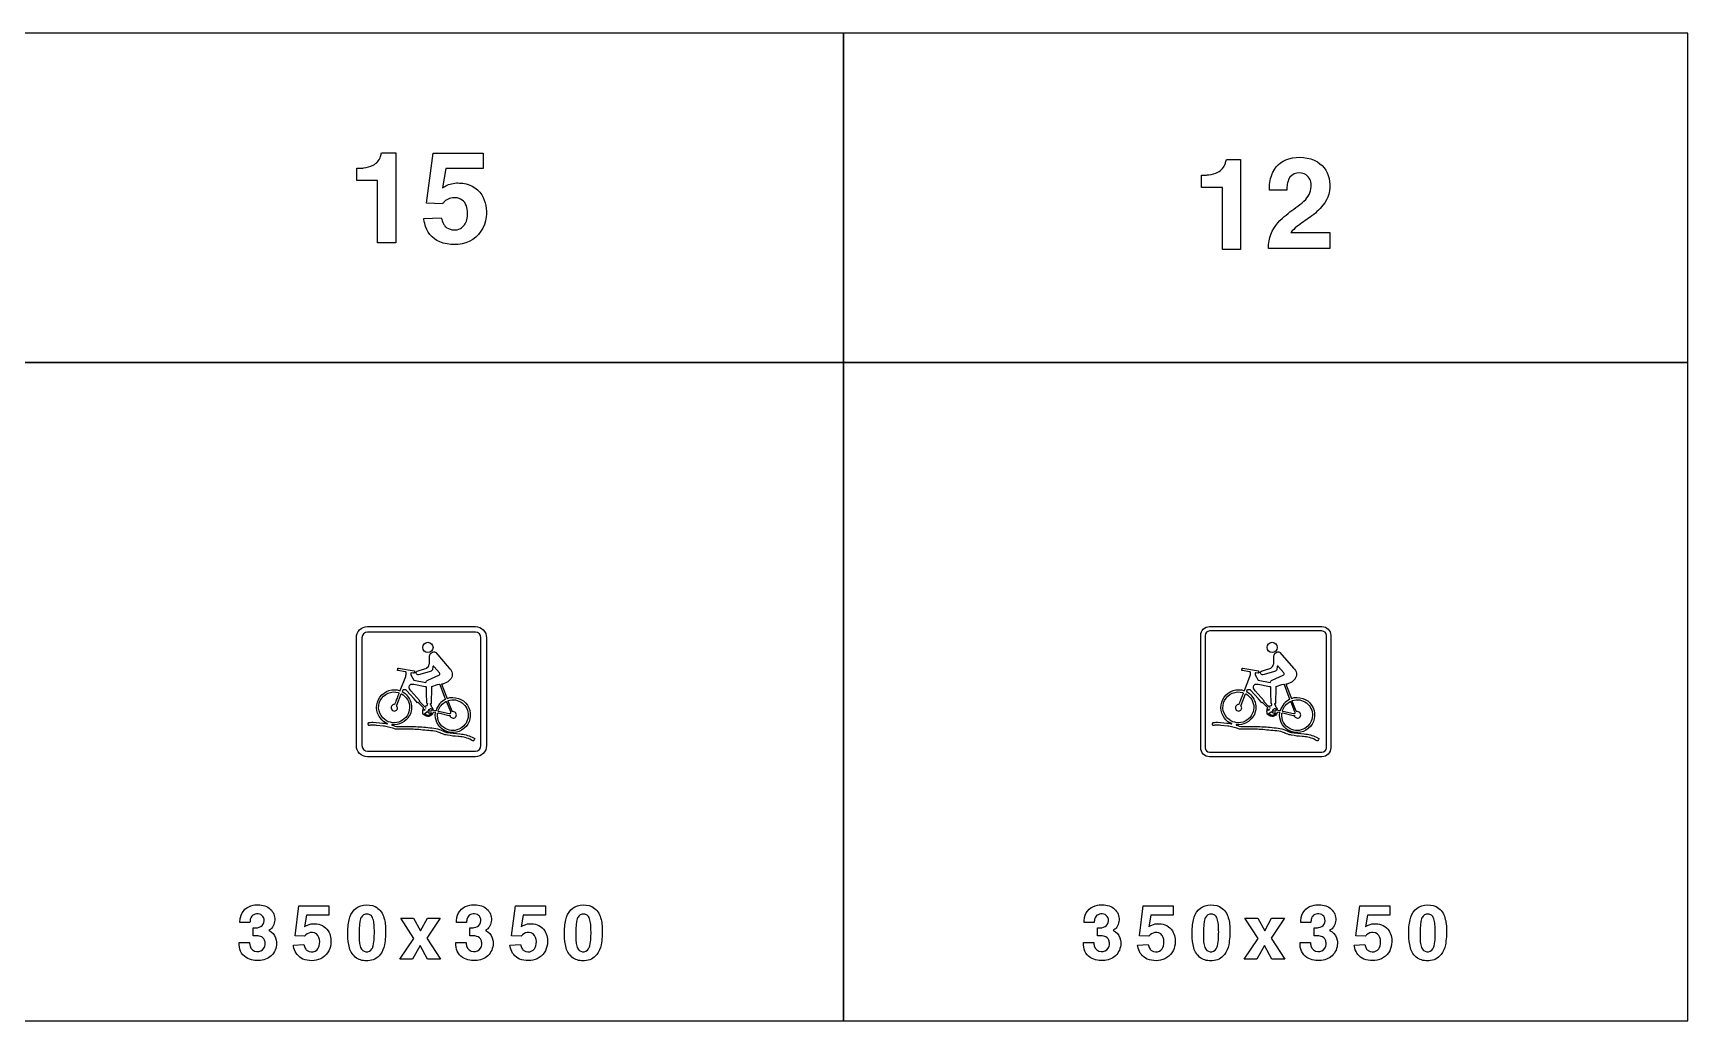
# Model space of a CAD drawing. Extents: x 0 to 18160, y 0 to 2655.
# Drawn here: x 13711 to 18160, y 0 to 2655 of the extents above; entities that cross this region are included whole.
import ezdxf

# ---------------------------------------------------------------- set-up
doc = ezdxf.new("R2010")
doc.units = 0
doc.header["$MEASUREMENT"] = 0

msp = doc.modelspace()

# ---------------------------------------------------------------- linework, layer by layer
for points in [[(13620, 1770), (15890, 1770), (15890, 2655), (13620, 2655)], [(15890, 1770), (18160, 1770), (18160, 2655), (15890, 2655)], [(13620, 0), (15890, 0), (15890, 1770), (13620, 1770)], [(15890, 0), (18160, 0), (18160, 1770), (15890, 1770)], [(14734.2, 221.783), (14699.1, 276.333), (14733.9, 276.333), (14752.1, 242.281), (14770.8, 276.333), (14805, 276.333), (14769.4, 222.304), (14806, 166.285), (14771.4, 166.285), (14751.6, 202.375), (14731.2, 166.285), (14697, 166.285)], [(17004.2, 221.783), (16969.1, 276.333), (17003.9, 276.333), (17022.1, 242.281), (17040.8, 276.333), (17075, 276.333), (17039.4, 222.304), (17076, 166.285), (17041.4, 166.285), (17021.6, 202.375), (17001.2, 166.285), (16967, 166.285)]]:
    msp.add_lwpolyline(points, close=True)
for points in [[(14580.9, 2291.94), (14594.1, 2291.94, 0.0261527), (14600.1, 2292.61, 0.0824327), (14624.9, 2299.84, 0.211118), (14644.9, 2323.58, 0.0230957), (14647.6, 2333.49), (14685.7, 2333.49), (14685.7, 2091.51), (14637.1, 2091.51), (14637.1, 2258.53), (14580.9, 2258.53)], [(14761, 2156.5), (14808, 2158.28, 0.0452719), (14814.4, 2142.04, 0.0567733), (14819.1, 2135.17, 0.070207), (14823.5, 2131.7, 0.264984), (14859.6, 2129.8, 0.20748), (14877, 2152.9, 0.147389), (14875.8, 2190.94, 0.308532), (14846.4, 2212.34, 0.215743), (14816.7, 2202.11, 0.028781), (14811.3, 2195.87), (14768.7, 2197.89), (14786.5, 2332.56), (14920.5, 2332.56), (14920.5, 2290.7), (14820.1, 2290.7), (14811.1, 2238.69, -0.0211252), (14824, 2246.23, -0.121371), (14857.4, 2252.07, -0.244671), (14917.2, 2220.12, -0.173069), (14928.7, 2161, -0.256779), (14883.6, 2095.01, -0.199585), (14804, 2093.94, -0.245625), (14763.7, 2142.83, -0.0170062)], [(16852.4, 2273.43), (16865.5, 2273.43, 0.0261527), (16871.5, 2274.1, 0.0824327), (16896.4, 2281.32, 0.211118), (16916.4, 2305.06, 0.0230957), (16919, 2314.97), (16957.1, 2314.97), (16957.1, 2072.99), (16908.5, 2072.99), (16908.5, 2240.01), (16852.4, 2240.01)], [(17032.5, 2075.98, -0.0640343), (17033.8, 2096.92, -0.161687), (17069.6, 2157.46, -0.0283718), (17111.4, 2189.85, 0.0545111), (17132.3, 2207.78, 0.192461), (17147.3, 2247.31, 0.234238), (17133.7, 2273.69, 0.196223), (17108.4, 2278.47, 0.252425), (17086.4, 2261.29, 0.0856617), (17082.3, 2244.27, 0.0202329), (17081.6, 2232.58), (17034.9, 2232.58, -0.0983795), (17041, 2273.89, -0.245047), (17087.1, 2317.02, -0.207102), (17164.1, 2308.69, -0.233443), (17196.6, 2256.36, -0.20961), (17178.4, 2192.18, -0.0785124), (17144.5, 2160.7, 0.0107372), (17108.7, 2134.91, 0.0665092), (17092.8, 2118.88), (17197.3, 2118.88), (17197.3, 2075.98)], [(14610, 709.997, -0.414213), (14580, 739.997), (14580, 1030, -0.414213), (14610, 1060), (14900, 1060, -0.414213), (14930, 1030), (14930, 739.997, -0.414213), (14900, 709.997)], [(14610, 724.997), (14900, 724.997, 0.414213), (14915, 739.997), (14915, 1030, 0.414213), (14900, 1045), (14610, 1045, 0.414213), (14595, 1030), (14595, 739.997, 0.414213)], [(16874, 709.997, -0.414213), (16850, 733.997), (16850, 1036, -0.414213), (16874, 1060), (17176, 1060, -0.414213), (17200, 1036), (17200, 733.997, -0.414213), (17176, 709.997)], [(16874, 721.997), (17176, 721.997, 0.414213), (17188, 733.997), (17188, 1036, 0.414213), (17176, 1048), (16874, 1048, 0.414213), (16862, 1036), (16862, 733.997, 0.414213)], [(14759.1, 827.603, -0.0157011), (14758.8, 828.585, -0.0124196), (14758.6, 829.516, -0.176629), (14760.3, 840.346, 0.125535), (14760.5, 840.806, 0.255961), (14759.8, 842.259), (14746.3, 856.05), (14745.9, 856.426), (14744.5, 854.936), (14744.4, 854.896), (14744.4, 854.926), (14735.1, 865.795), (14715, 888.455), (14715, 888.516, 0.184582), (14713.2, 889.526, -0.0499733), (14709.4, 889.556, 0.0522584), (14706, 889.535, 0.155051), (14704.5, 888.886, 0.17602), (14703.2, 885.646, 0.0562294), (14703.3, 885.075, -0.417791), (14722.2, 819.686, -0.290929), (14675.7, 796.285, 0.0449683), (14675.6, 796.186, 0.30733), (14675.7, 795.285, 0.0175466), (14675.8, 795.186, 0.111254), (14692.1, 791.486), (14693.2, 791.585), (14732.2, 791.585, -0.00620699), (14733.8, 791.585, -0.00733762), (14777.7, 788.085, -0.115542), (14817.5, 777.186, 0.00662475), (14820.6, 775.986, 0.0167421), (14823, 775.386, 0.0167912), (14858.4, 771.686, -0.0766538), (14891, 762.686, -0.0125055), (14891.2, 762.585, 0.0399412), (14898, 759.085, -0.0758357), (14898.1, 758.785, -0.17549), (14898, 757.986, -0.0316941), (14896.9, 755.886, 0.0284449), (14896.1, 754.686, -0.0354978), (14895.5, 753.285, -0.168535), (14894.7, 752.486, -0.171689), (14893.1, 752.585, -0.0391347), (14893, 752.686, 0.110689), (14859.8, 763.886, 0.0193466), (14853.3, 764.585, -0.037826), (14824.6, 767.886, -0.0609889), (14811.1, 771.585, -0.0568103), (14807.3, 773.285, 0.12482), (14806, 773.785, -0.107979), (14805, 774.085, 0.12922), (14785.2, 779.186, 0.00514981), (14742.2, 783.285, 0.0269771), (14723, 783.785), (14693.6, 783.785, -0.0261812), (14687.1, 783.986), (14684.8, 784.386, 0.0200944), (14655.8, 792.186), (14653.1, 792.386), (14634.5, 793.686, -0.00843662), (14633.9, 793.785, 0.0940907), (14622.1, 794.785), (14620.6, 794.785, 0.128625), (14615.9, 793.986, -0.08912), (14613.7, 793.785, -0.214992), (14612.7, 794.486, -0.114499), (14612, 796.386, -0.129476), (14612.4, 801.186, -0.133168), (14612.8, 801.785, -0.102123), (14613.9, 802.186, -0.0490233), (14617, 802.386, -0.0175069), (14625.3, 802.585), (14650.4, 800.585, -0.0571022), (14662.4, 798.486, 0.00837212), (14662.5, 798.486, 0.123918), (14663.6, 798.686, 0.11063), (14663.8, 798.886, 0.342287), (14663.8, 799.186, 0.111571), (14663.5, 799.386, 0.0276232), (14663.1, 799.585, -0.175566), (14644.4, 813.585), (14644.3, 813.585, -0.74154), (14697.5, 887.575, 0.0692665), (14697.6, 887.625), (14712.6, 926.026, 0.0947268), (14713.8, 936.426, 0.198682), (14713.3, 937.545, 0.111107), (14712.4, 938.066), (14691.7, 941.466, -0.0068744), (14691.2, 941.616, -0.179327), (14690.9, 941.816, -0.134365), (14690.8, 942.295, -0.0638769), (14690.9, 943.535, 0.0369487), (14691.2, 945.476, -0.0652469), (14691.7, 947.436, -0.115116), (14692, 947.866, -0.242299), (14692.4, 947.976, 0.0176674), (14693.3, 947.875), (14735.6, 941.106, -0.0355041), (14735.7, 941.085, -0.263341), (14735.9, 940.926), (14735.9, 940.816, -0.0211711), (14735.9, 940.005), (14735.4, 936.276), (14735.4, 936.226, -0.0871501), (14735.3, 935.476, -0.265237), (14734.5, 934.795, -0.0398582), (14733.9, 934.745), (14727.6, 935.165), (14727.5, 935.186, 0.0973733), (14726.9, 935.146, 0.24481), (14726.5, 934.806, 0.0476339), (14726.4, 933.776), (14726.4, 930.866, -0.00636227), (14726.4, 930.545), (14734.8, 916.056), (14766.5, 909.776, 0.0157743), (14766.8, 909.726, -0.226895), (14772.2, 916.186), (14801.9, 929.455, 0.656249), (14803.2, 935.516), (14789.2, 951.995, 0.0262531), (14788, 953.056, 0.131474), (14787, 953.535, 0.248515), (14786.1, 953.216, 0.0996562), (14785.7, 952.426, -0.057725), (14784.8, 946.575, -0.398792), (14778.2, 939.005), (14750.6, 931.016), (14747.4, 930.505, -0.188236), (14743.3, 931.446, -0.169843), (14740.7, 934.636, 0.0538725), (14740.4, 935.466, -0.0764028), (14739.9, 936.476, -0.265954), (14740.2, 937.426, -0.00901004), (14741.2, 938.436), (14743.8, 939.625), (14748.9, 941.556), (14769, 948.505, 0.191954), (14776.1, 958.575, 0.0362359), (14776.6, 961.205), (14777, 973.995), (14777, 974.495, -0.0247427), (14776.9, 978.535, -0.182682), (14779.5, 987.295, -0.110513), (14785.9, 991.176, -0.31845), (14793.2, 989.866), (14829.9, 947.646, -0.388176), (14834.4, 920.396, 0.00579896), (14833.7, 919.056, -0.143788), (14815.7, 906.486, -0.182538), (14809.3, 905.236, 0.086721), (14809.2, 905.176, 0.14854), (14809.1, 905.026), (14824, 866.866, -1.4908), (14818.7, 779.686, -0.00913721), (14818.5, 779.886, 0.0158348), (14816.5, 780.886, 0.0419167), (14814.7, 781.785, -0.301883), (14792.8, 828.736, 0.229486), (14792.2, 829.396), (14787.2, 829.356, 0.127044), (14786.8, 828.995, 0.0107104), (14786.3, 828.156, 0.0286543), (14786, 827.625, -0.556489), (14761.7, 822.792, -0.074524), (14760.6, 824.41), (14760.5, 824.464), (14759.3, 824.462, -0.413074), (14758.8, 824.96), (14758.7, 827.202)], [(14758.6, 1003.87, -1), (14786.1, 1003.87, -1)], [(17029.1, 827.603, -0.0157011), (17028.8, 828.585, -0.0124196), (17028.6, 829.516, -0.176629), (17030.3, 840.346, 0.125535), (17030.5, 840.806, 0.255961), (17029.8, 842.259), (17016.3, 856.05), (17015.9, 856.426), (17014.5, 854.936), (17014.4, 854.896), (17014.4, 854.926), (17005.1, 865.795), (16985, 888.455), (16985, 888.516, 0.184582), (16983.2, 889.526, -0.0499733), (16979.4, 889.556, 0.0522584), (16976, 889.535, 0.155051), (16974.5, 888.886, 0.17602), (16973.2, 885.646, 0.0562294), (16973.3, 885.075, -0.417791), (16992.2, 819.686, -0.290929), (16945.7, 796.285, 0.0449683), (16945.6, 796.186, 0.30733), (16945.7, 795.285, 0.0175466), (16945.8, 795.186, 0.111254), (16962.1, 791.486), (16963.2, 791.585), (17002.2, 791.585, -0.00620699), (17003.8, 791.585, -0.00733762), (17047.7, 788.085, -0.115542), (17087.5, 777.186, 0.00662475), (17090.6, 775.986, 0.0167421), (17093, 775.386, 0.0167912), (17128.4, 771.686, -0.0766538), (17161, 762.686, -0.0125055), (17161.2, 762.585, 0.0399412), (17168, 759.085, -0.0758357), (17168.1, 758.785, -0.17549), (17168, 757.986, -0.0316941), (17166.9, 755.886, 0.0284449), (17166.1, 754.686, -0.0354978), (17165.5, 753.285, -0.168535), (17164.7, 752.486, -0.171689), (17163.1, 752.585, -0.0391347), (17163, 752.686, 0.110689), (17129.8, 763.886, 0.0193466), (17123.3, 764.585, -0.037826), (17094.6, 767.886, -0.0609889), (17081.1, 771.585, -0.0568103), (17077.3, 773.285, 0.12482), (17076, 773.785, -0.107979), (17075, 774.085, 0.12922), (17055.2, 779.186, 0.00514981), (17012.2, 783.285, 0.0269771), (16993, 783.785), (16963.6, 783.785, -0.0261812), (16957.1, 783.986), (16954.8, 784.386, 0.0200944), (16925.8, 792.186), (16923.1, 792.386), (16904.5, 793.686, -0.00843662), (16903.9, 793.785, 0.0940907), (16892.1, 794.785), (16890.6, 794.785, 0.128625), (16885.9, 793.986, -0.08912), (16883.7, 793.785, -0.214992), (16882.7, 794.486, -0.114499), (16882, 796.386, -0.129476), (16882.4, 801.186, -0.133168), (16882.8, 801.785, -0.102123), (16883.9, 802.186, -0.0490233), (16887, 802.386, -0.0175069), (16895.3, 802.585), (16920.4, 800.585, -0.0571022), (16932.4, 798.486, 0.00837212), (16932.5, 798.486, 0.123918), (16933.6, 798.686, 0.11063), (16933.8, 798.886, 0.342287), (16933.8, 799.186, 0.111571), (16933.5, 799.386, 0.0276232), (16933.1, 799.585, -0.175566), (16914.4, 813.585), (16914.3, 813.585, -0.74154), (16967.5, 887.575, 0.0692665), (16967.6, 887.625), (16982.6, 926.026, 0.0947268), (16983.8, 936.426, 0.198682), (16983.3, 937.545, 0.111107), (16982.4, 938.066), (16961.7, 941.466, -0.0068744), (16961.2, 941.616, -0.179327), (16960.9, 941.816, -0.134365), (16960.8, 942.295, -0.0638769), (16960.9, 943.535, 0.0369487), (16961.2, 945.476, -0.0652469), (16961.7, 947.436, -0.115116), (16962, 947.866, -0.242299), (16962.4, 947.976, 0.0176674), (16963.3, 947.875), (17005.6, 941.106, -0.0355041), (17005.7, 941.085, -0.263341), (17005.9, 940.926), (17005.9, 940.816, -0.0211711), (17005.9, 940.005), (17005.4, 936.276), (17005.4, 936.226, -0.0871501), (17005.3, 935.476, -0.265237), (17004.5, 934.795, -0.0398582), (17003.9, 934.745), (16997.6, 935.165), (16997.5, 935.186, 0.0973733), (16996.9, 935.146, 0.24481), (16996.5, 934.806, 0.0476339), (16996.4, 933.776), (16996.4, 930.866, -0.00636227), (16996.4, 930.545), (17004.8, 916.056), (17036.5, 909.776, 0.0157743), (17036.8, 909.726, -0.226895), (17042.2, 916.186), (17071.9, 929.455, 0.656249), (17073.2, 935.516), (17059.2, 951.995, 0.0262531), (17058, 953.056, 0.131474), (17057, 953.535, 0.248515), (17056.1, 953.216, 0.0996562), (17055.7, 952.426, -0.057725), (17054.8, 946.575, -0.398792), (17048.2, 939.005), (17020.6, 931.016), (17017.4, 930.505, -0.188236), (17013.3, 931.446, -0.169843), (17010.7, 934.636, 0.0538725), (17010.4, 935.466, -0.0764028), (17009.9, 936.476, -0.265954), (17010.2, 937.426, -0.00901004), (17011.2, 938.436), (17013.8, 939.625), (17018.9, 941.556), (17039, 948.505, 0.191954), (17046.1, 958.575, 0.0362359), (17046.6, 961.205), (17047, 973.995), (17047, 974.495, -0.0247427), (17046.9, 978.535, -0.182682), (17049.5, 987.295, -0.110513), (17055.9, 991.176, -0.31845), (17063.2, 989.866), (17099.9, 947.646, -0.388176), (17104.4, 920.396, 0.00579896), (17103.7, 919.056, -0.143788), (17085.7, 906.486, -0.182538), (17079.3, 905.236, 0.086721), (17079.2, 905.176, 0.14854), (17079.1, 905.026), (17094, 866.866, -1.4908), (17088.7, 779.686, -0.00913721), (17088.5, 779.886, 0.0158348), (17086.5, 780.886, 0.0419167), (17084.7, 781.785, -0.301883), (17062.8, 828.736, 0.229486), (17062.2, 829.396), (17057.2, 829.356, 0.127044), (17056.8, 828.995, 0.0107104), (17056.3, 828.156, 0.0286543), (17056, 827.625, -0.556489), (17031.7, 822.792, -0.074524), (17030.6, 824.41), (17030.5, 824.464), (17029.3, 824.462, -0.413074), (17028.8, 824.96), (17028.7, 827.202)], [(17028.6, 1003.87, -1), (17056.1, 1003.87, -1)], [(14750.1, 858.496), (14749.3, 859.261), (14749.6, 859.466), (14750.7, 860.545), (14726.6, 887.26), (14723.1, 892.226, -0.177247), (14722.1, 894.45, -0.151471), (14723.2, 901.908, -0.207337), (14726.7, 904.728, -0.107875), (14733.6, 905.007), (14734.3, 904.891), (14764.8, 899.079, -0.0330359), (14766.1, 898.845, -0.0453301), (14766.7, 898.632, -0.179658), (14767.3, 897.952, -0.0960544), (14767.5, 896.216, 0.0194864), (14767.4, 891.938, -0.028794), (14767.9, 879.89, 0.0407621), (14768.3, 866.748), (14768.3, 856.114, 0.115711), (14769, 853.742, 0.0596439), (14769.3, 853.254), (14769.8, 853.255), (14770.5, 853.254), (14771.2, 853.25, -0.136692), (14771.3, 853.197, -0.167586), (14771.4, 853.116, -0.091787), (14771.3, 852.962, -0.0242526), (14770.4, 850.653, 0.098275), (14770, 848.464, -0.203741), (14769.4, 847.011, 0.109643), (14764, 844.259), (14763.8, 844.12), (14761, 847.15), (14752.4, 856.2)], [(14779.3, 853.256), (14782.1, 853.258, 0.0047066), (14782.1, 853.29), (14783, 896.25), (14783, 897.357, -0.0882529), (14783.1, 898.376), (14798.2, 904.028), (14803.9, 904.74), (14803.9, 904.771), (14804.1, 904.792, -0.210916), (14804.2, 904.719, -0.106812), (14804.3, 904.518, -0.0427835), (14804.4, 904.217), (14804.4, 904.137), (14817, 870.366), (14819.2, 864.7, -0.0936472), (14819, 864.089, 0.207272), (14794.1, 834.284, -0.0309932), (14794.1, 833.927, -0.0919421), (14794, 833.746, -0.216828), (14793.9, 833.664), (14787.8, 833.969, -0.0156388), (14787.6, 834.041, -0.0813735), (14787.3, 834.302, 0.152353), (14782.7, 843.521, -0.0284829), (14782.4, 844.469, -0.0474655), (14782.2, 845.349, 0.129547), (14781.1, 847.939, -0.0388214), (14780, 849.709, -0.012401), (14779.7, 850.601, -0.0110855), (14779.1, 852.128, -0.0729518), (14779, 852.769, -0.230827), (14779.2, 853.199, -0.0412837)], [(17020.1, 858.496), (17019.3, 859.261), (17019.6, 859.466), (17020.7, 860.545), (16996.6, 887.26), (16993.1, 892.226, -0.177247), (16992.1, 894.45, -0.151471), (16993.2, 901.908, -0.207337), (16996.7, 904.728, -0.107875), (17003.6, 905.007), (17004.3, 904.891), (17034.8, 899.079, -0.0330359), (17036.1, 898.845, -0.0453301), (17036.7, 898.632, -0.179658), (17037.3, 897.952, -0.0960544), (17037.5, 896.216, 0.0194864), (17037.4, 891.938, -0.028794), (17037.9, 879.89, 0.0407621), (17038.3, 866.748), (17038.3, 856.114, 0.115711), (17039, 853.742, 0.0596439), (17039.3, 853.254), (17039.8, 853.255), (17040.5, 853.254), (17041.2, 853.25, -0.136692), (17041.3, 853.197, -0.167586), (17041.4, 853.116, -0.091787), (17041.3, 852.962, -0.0242526), (17040.4, 850.653, 0.098275), (17040, 848.464, -0.203741), (17039.4, 847.011, 0.109643), (17034, 844.259), (17033.8, 844.12), (17031, 847.15), (17022.4, 856.2)], [(17049.3, 853.256), (17052.1, 853.258, 0.0047066), (17052.1, 853.29), (17053, 896.25), (17053, 897.357, -0.0882529), (17053.1, 898.376), (17068.2, 904.028), (17073.9, 904.74), (17073.9, 904.771), (17074.1, 904.792, -0.210916), (17074.2, 904.719, -0.106812), (17074.3, 904.518, -0.0427835), (17074.4, 904.217), (17074.4, 904.137), (17087, 870.366), (17089.2, 864.7, -0.0936472), (17089, 864.089, 0.207272), (17064.1, 834.284, -0.0309932), (17064.1, 833.927, -0.0919421), (17064, 833.746, -0.216828), (17063.9, 833.664), (17057.8, 833.969, -0.0156388), (17057.6, 834.041, -0.0813735), (17057.3, 834.302, 0.152353), (17052.7, 843.521, -0.0284829), (17052.4, 844.469, -0.0474655), (17052.2, 845.349, 0.129547), (17051.1, 847.939, -0.0388214), (17050, 849.709, -0.012401), (17049.7, 850.601, -0.0110855), (17049.1, 852.128, -0.0729518), (17049, 852.769, -0.230827), (17049.2, 853.199, -0.0412837)], [(14689.1, 845.649, -0.00795077), (14688.1, 847.068), (14688.7, 848.649), (14700.3, 878.669), (14700.3, 878.767, -0.122919), (14700.6, 879.195, -0.271483), (14701, 879.275, -0.0555044), (14701.2, 879.172, -1.07858), (14656.2, 809.814, -0.836531), (14693.2, 882.368, -0.00503944), (14693.6, 882.196, -0.144273), (14693.8, 881.172, 0.043232), (14693.8, 880.727, 0.273682), (14694, 880.373, -0.0295829), (14689.3, 867.735, -0.0273429), (14684.8, 856.222, -0.0226842), (14683.1, 851.959, -0.0739044), (14682.2, 850.598, 0.557229), (14674.5, 837.421, 1.04657)], [(14839.8, 831.408, -0.0138408), (14837.9, 831.219), (14837.2, 832.519), (14837.1, 832.658), (14826.4, 859.569, -0.0548422), (14826.4, 860.719, -0.0833985), (14826.4, 860.879, -0.0628163), (14826.5, 861.019, -0.0266164), (14826.7, 861.219, -0.514736), (14880.7, 820.419, -0.547746), (14820.2, 785.019, -0.307708), (14798.1, 826.179, -0.0869154), (14798.5, 826.908, -0.238334), (14800.7, 827.658), (14828.8, 821.019), (14831.4, 820.618, -0.0612467), (14831.9, 820.419, -0.170856), (14832.2, 820.019, -0.0503323), (14832.4, 819.118, 0.0473999), (14832.6, 818.319, 0.545677), (14847.8, 817.618, 0.570125)], [(14820.9, 858.056, -0.012738), (14821.2, 858.139, -0.199038), (14822.1, 858.038, 0.0145924), (14822.4, 857.233), (14832.7, 831.426, -0.105488), (14833.3, 828.709, -0.129498), (14832.4, 825.819, -0.118084), (14831.7, 825.158, -0.151615), (14831.1, 825.038, -0.0252286), (14829.2, 825.366), (14800.9, 831.883, -0.0890397), (14800.2, 832.099, -0.231908), (14799.7, 833.019, -0.095674), (14799.9, 834.084, -0.196727)], [(16959.1, 845.649, -0.00795077), (16958.1, 847.068), (16958.7, 848.649), (16970.3, 878.669), (16970.3, 878.767, -0.122919), (16970.6, 879.195, -0.271483), (16971, 879.275, -0.0555044), (16971.2, 879.172, -1.07858), (16926.2, 809.814, -0.836531), (16963.2, 882.368, -0.00503944), (16963.6, 882.196, -0.144273), (16963.8, 881.172, 0.043232), (16963.8, 880.727, 0.273682), (16964, 880.373, -0.0295829), (16959.3, 867.735, -0.0273429), (16954.8, 856.222, -0.0226842), (16953.1, 851.959, -0.0739044), (16952.2, 850.598, 0.557229), (16944.5, 837.421, 1.04657)], [(17109.8, 831.408, -0.0138408), (17107.9, 831.219), (17107.2, 832.519), (17107.1, 832.658), (17096.4, 859.569, -0.0548422), (17096.4, 860.719, -0.0833985), (17096.4, 860.879, -0.0628163), (17096.5, 861.019, -0.0266164), (17096.7, 861.219, -0.514736), (17150.7, 820.419, -0.547746), (17090.2, 785.019, -0.307708), (17068.1, 826.179, -0.0869154), (17068.5, 826.908, -0.238334), (17070.7, 827.658), (17098.8, 821.019), (17101.4, 820.618, -0.0612467), (17101.9, 820.419, -0.170856), (17102.2, 820.019, -0.0503323), (17102.4, 819.118, 0.0473999), (17102.6, 818.319, 0.545677), (17117.8, 817.618, 0.570125)], [(17090.9, 858.056, -0.012738), (17091.2, 858.139, -0.199038), (17092.1, 858.038, 0.0145924), (17092.4, 857.233), (17102.7, 831.426, -0.105488), (17103.3, 828.709, -0.129498), (17102.4, 825.819, -0.118084), (17101.7, 825.158, -0.151615), (17101.1, 825.038, -0.0252286), (17099.2, 825.366), (17070.9, 831.883, -0.0890397), (17070.2, 832.099, -0.231908), (17069.7, 833.019, -0.095674), (17069.9, 834.084, -0.196727)], [(14762.1, 834.563, -0.103514), (14762, 834.733, -0.164133), (14762.6, 837.115, -0.235672), (14763.6, 837.301, -0.0209814), (14763.9, 837.295, -0.608806), (14764, 835.681, -0.009039), (14763.8, 835.492, -0.304902)], [(14782.6, 828.383), (14782.6, 828.313, -0.393565), (14770.5, 821.39, -0.115396), (14763.7, 825.737), (14763.6, 825.783), (14769.6, 830.732, -0.356807), (14770.9, 830.738), (14773.8, 828.383)], [(14766, 841.113, -1), (14767.1, 841.113, -1)], [(14773.3, 832.476, -0.0606315), (14773.2, 832.692, -0.143554), (14778.9, 839.597, -0.145192), (14779.9, 839.887, -0.141228), (14781.1, 839.395), (14781.3, 839.149, -0.0555642), (14782.5, 836.483, -0.175878), (14782.2, 832.476)], [(17032.1, 834.563, -0.103514), (17032, 834.733, -0.164133), (17032.6, 837.115, -0.235672), (17033.6, 837.301, -0.0209814), (17033.9, 837.295, -0.608806), (17034, 835.681, -0.009039), (17033.8, 835.492, -0.304902)], [(17052.6, 828.383), (17052.6, 828.313, -0.393565), (17040.5, 821.39, -0.115396), (17033.7, 825.737), (17033.6, 825.783), (17039.6, 830.732, -0.356807), (17040.9, 830.738), (17043.8, 828.383)], [(17036, 841.113, -1), (17037.1, 841.113, -1)], [(17043.3, 832.476, -0.0606315), (17043.2, 832.692, -0.143554), (17048.9, 839.597, -0.145192), (17049.9, 839.887, -0.141228), (17051.1, 839.395), (17051.3, 839.149, -0.0555642), (17052.5, 836.483, -0.175878), (17052.2, 832.476)], [(14264.9, 210.618), (14292.7, 210.618, 0.0411845), (14294, 201.495, 0.335066), (14312.3, 186.329, 0.276505), (14331.4, 195.05, 0.158203), (14334.8, 207.49, 0.0878221), (14333, 217.04, 0.217575), (14321.9, 227.158, 0.0882727), (14309.1, 229.031), (14302.7, 229.031), (14302.7, 250.192, 0.0282129), (14314.4, 250.547, 0.50028), (14330.6, 277.846, 0.235001), (14319.5, 286.874, 0.165496), (14304.1, 285.5, 0.220849), (14295.5, 275.571, 0.055705), (14293.8, 264.647), (14266.9, 264.647, -0.0488003), (14268, 278.201, -0.30773), (14302.6, 310.903, -0.146685), (14338.2, 307.348, -0.469869), (14354.2, 251.685, -0.0891152), (14346.9, 244.623), (14344.4, 242.822, -0.0245333), (14351.1, 238.983, -0.202429), (14364.5, 216.969, -0.422325), (14326.8, 163.296, -0.154301), (14288.4, 167.609, -0.287878), (14265, 204.03, -0.0143877)], [(14556.9, 234.262, -0.0563084), (14560.5, 271.963, -0.130301), (14573.8, 298.243, -0.174843), (14598.9, 311.086, -0.147552), (14630.8, 307.106, -0.192146), (14652.9, 281.205, -0.0833996), (14658.4, 246.987, -0.0545507), (14655.4, 204.523, -0.116773), (14644, 178.077, -0.221099), (14611.1, 161.466, -0.162564), (14580.2, 168.978, -0.174743), (14561.4, 196.229, -0.0640867), (14556.9, 231.442)], [(14847.3, 210.655), (14875.2, 210.655, 0.0411845), (14876.4, 201.531, 0.335066), (14894.7, 186.366, 0.276505), (14913.9, 195.086, 0.158203), (14917.2, 207.527, 0.0878221), (14915.4, 217.076, 0.217575), (14904.3, 227.195, 0.0882727), (14891.6, 229.067), (14885.1, 229.067), (14885.1, 250.228, 0.0282129), (14896.8, 250.584, 0.50028), (14913, 277.882, 0.235001), (14901.9, 286.911, 0.165496), (14886.5, 285.536, 0.220849), (14878, 275.607, 0.055705), (14876.2, 264.683), (14849.4, 264.683, -0.0488003), (14850.4, 278.237, -0.30773), (14885, 310.939, -0.146685), (14920.7, 307.384, -0.469869), (14936.6, 251.721, -0.0891152), (14929.4, 244.659), (14926.8, 242.858, -0.0245333), (14933.5, 239.019, -0.202429), (14946.9, 217.005, -0.422325), (14909.3, 163.332, -0.154301), (14870.8, 167.645, -0.287878), (14847.4, 204.067, -0.0143877)], [(15139.3, 234.299, -0.0563084), (15143, 272, -0.130301), (15156.3, 298.28, -0.174843), (15181.4, 311.123, -0.147552), (15213.2, 307.142, -0.192146), (15235.3, 281.242, -0.0833996), (15240.9, 247.024, -0.0545507), (15237.9, 204.559, -0.116773), (15226.4, 178.114, -0.221099), (15193.5, 161.502, -0.162564), (15162.6, 169.014, -0.174743), (15143.9, 196.265, -0.0640867), (15139.4, 231.479)], [(16534.9, 210.618), (16562.7, 210.618, 0.0411845), (16564, 201.495, 0.335066), (16582.3, 186.329, 0.276505), (16601.4, 195.05, 0.158203), (16604.8, 207.49, 0.0878221), (16603, 217.04, 0.217575), (16591.9, 227.158, 0.0882727), (16579.1, 229.031), (16572.7, 229.031), (16572.7, 250.192, 0.0282129), (16584.4, 250.547, 0.50028), (16600.6, 277.846, 0.235001), (16589.5, 286.874, 0.165496), (16574.1, 285.5, 0.220849), (16565.5, 275.571, 0.055705), (16563.8, 264.647), (16536.9, 264.647, -0.0488003), (16538, 278.201, -0.30773), (16572.6, 310.903, -0.146685), (16608.2, 307.348, -0.469869), (16624.2, 251.685, -0.0891152), (16616.9, 244.623), (16614.4, 242.822, -0.0245333), (16621.1, 238.983, -0.202429), (16634.5, 216.969, -0.422325), (16596.8, 163.296, -0.154301), (16558.4, 167.609, -0.287878), (16535, 204.03, -0.0143877)], [(16826.9, 234.262, -0.0563084), (16830.5, 271.963, -0.130301), (16843.8, 298.243, -0.174843), (16868.9, 311.086, -0.147552), (16900.8, 307.106, -0.192146), (16922.9, 281.205, -0.0833996), (16928.4, 246.987, -0.0545507), (16925.4, 204.523, -0.116773), (16914, 178.077, -0.221099), (16881.1, 161.466, -0.162564), (16850.2, 168.978, -0.174743), (16831.4, 196.229, -0.0640867), (16826.9, 231.442)], [(17117.3, 210.655), (17145.2, 210.655, 0.0411845), (17146.4, 201.531, 0.335066), (17164.7, 186.366, 0.276505), (17183.9, 195.086, 0.158203), (17187.2, 207.527, 0.0878221), (17185.4, 217.076, 0.217575), (17174.3, 227.195, 0.0882727), (17161.6, 229.067), (17155.1, 229.067), (17155.1, 250.228, 0.0282129), (17166.8, 250.584, 0.50028), (17183, 277.882, 0.235001), (17171.9, 286.911, 0.165496), (17156.5, 285.536, 0.220849), (17148, 275.607, 0.055705), (17146.2, 264.683), (17119.4, 264.683, -0.0488003), (17120.4, 278.237, -0.30773), (17155, 310.939, -0.146685), (17190.7, 307.384, -0.469869), (17206.6, 251.721, -0.0891152), (17199.4, 244.659), (17196.8, 242.858, -0.0245333), (17203.5, 239.019, -0.202429), (17216.9, 217.005, -0.422325), (17179.3, 163.332, -0.154301), (17140.8, 167.645, -0.287878), (17117.4, 204.067, -0.0143877)], [(17409.3, 234.299, -0.0563084), (17413, 272, -0.130301), (17426.3, 298.28, -0.174843), (17451.4, 311.123, -0.147552), (17483.2, 307.142, -0.192146), (17505.3, 281.242, -0.0833996), (17510.9, 247.024, -0.0545507), (17507.9, 204.559, -0.116773), (17496.4, 178.114, -0.221099), (17463.5, 161.502, -0.162564), (17432.6, 169.014, -0.174743), (17413.9, 196.265, -0.0640867), (17409.4, 231.479)], [(14410.5, 203.85), (14438.6, 204.916, 0.0452719), (14442.5, 195.177, 0.0567733), (14445.3, 191.054, 0.070207), (14448, 188.968, 0.264984), (14469.6, 187.831, 0.20748), (14480, 201.694, 0.147389), (14479.4, 224.513, 0.308532), (14461.7, 237.357, 0.215743), (14443.9, 231.22, 0.028781), (14440.6, 227.476), (14415.1, 228.684), (14425.7, 309.49), (14506.2, 309.49), (14506.2, 284.371), (14445.9, 284.371), (14440.5, 253.163, -0.0211252), (14448.3, 257.689, -0.121371), (14468.3, 261.196, -0.244671), (14504.2, 242.025, -0.173069), (14511.1, 206.551, -0.256779), (14484, 166.954, -0.199585), (14436.3, 166.314, -0.245625), (14412.1, 195.651, -0.0170062)], [(14587.7, 215.944, 0.0124589), (14588, 212.153, 0.0668192), (14591.4, 196.916, 0.615362), (14621.9, 193.551, 0.0726881), (14625.2, 201.371, 0.0588562), (14628, 223.741, 0.0389037), (14627.1, 263.93, 0.084671), (14623.1, 277.935, 0.156013), (14616.2, 285.233, 0.143208), (14606.8, 287.011, 0.172584), (14597.3, 283.29, 0.132565), (14591.4, 273.954, 0.0498315), (14588.7, 260.921, 0.0368731)], [(14992.9, 203.886), (15021.1, 204.953, 0.0452719), (15024.9, 195.213, 0.0567733), (15027.8, 191.09, 0.070207), (15030.4, 189.005, 0.264984), (15052, 187.868, 0.20748), (15062.5, 201.73, 0.147389), (15061.8, 224.55, 0.308532), (15044.2, 237.394, 0.215743), (15026.3, 231.256, 0.028781), (15023.1, 227.512), (14997.5, 228.721), (15008.2, 309.526), (15088.6, 309.526), (15088.6, 284.408), (15028.3, 284.408), (15023, 253.199, -0.0211252), (15030.7, 257.725, -0.121371), (15050.7, 261.232, -0.244671), (15086.6, 242.062, -0.173069), (15093.5, 206.588, -0.256779), (15066.4, 166.991, -0.199585), (15018.7, 166.351, -0.245625), (14994.5, 195.687, -0.0170062)], [(15170.2, 215.981, 0.0124589), (15170.5, 212.19, 0.0668192), (15173.8, 196.953, 0.615362), (15204.4, 193.588, 0.0726881), (15207.6, 201.408, 0.0588562), (15210.5, 223.777, 0.0389037), (15209.5, 263.967, 0.084671), (15205.5, 277.972, 0.156013), (15198.7, 285.27, 0.143208), (15189.2, 287.047, 0.172584), (15179.8, 283.327, 0.132565), (15173.8, 273.991, 0.0498315), (15171.1, 260.957, 0.0368731)], [(16680.5, 203.85), (16708.6, 204.916, 0.0452719), (16712.5, 195.177, 0.0567733), (16715.3, 191.054, 0.070207), (16718, 188.968, 0.264984), (16739.6, 187.831, 0.20748), (16750, 201.694, 0.147389), (16749.4, 224.513, 0.308532), (16731.7, 237.357, 0.215743), (16713.9, 231.22, 0.028781), (16710.6, 227.476), (16685.1, 228.684), (16695.7, 309.49), (16776.2, 309.49), (16776.2, 284.371), (16715.9, 284.371), (16710.5, 253.163, -0.0211252), (16718.3, 257.689, -0.121371), (16738.3, 261.196, -0.244671), (16774.2, 242.025, -0.173069), (16781.1, 206.551, -0.256779), (16754, 166.954, -0.199585), (16706.3, 166.314, -0.245625), (16682.1, 195.651, -0.0170062)], [(16857.7, 215.944, 0.0124589), (16858, 212.153, 0.0668192), (16861.4, 196.916, 0.615362), (16891.9, 193.551, 0.0726881), (16895.2, 201.371, 0.0588562), (16898, 223.741, 0.0389037), (16897.1, 263.93, 0.084671), (16893.1, 277.935, 0.156013), (16886.2, 285.233, 0.143208), (16876.8, 287.011, 0.172584), (16867.3, 283.29, 0.132565), (16861.4, 273.954, 0.0498315), (16858.6, 260.921, 0.0368731)], [(17262.9, 203.886), (17291.1, 204.953, 0.0452719), (17294.9, 195.213, 0.0567733), (17297.8, 191.09, 0.070207), (17300.4, 189.005, 0.264984), (17322, 187.868, 0.20748), (17332.5, 201.73, 0.147389), (17331.8, 224.55, 0.308532), (17314.2, 237.394, 0.215743), (17296.3, 231.256, 0.028781), (17293.1, 227.512), (17267.5, 228.721), (17278.2, 309.526), (17358.6, 309.526), (17358.6, 284.408), (17298.3, 284.408), (17293, 253.199, -0.0211252), (17300.7, 257.725, -0.121371), (17320.7, 261.232, -0.244671), (17356.6, 242.062, -0.173069), (17363.5, 206.588, -0.256779), (17336.4, 166.991, -0.199585), (17288.7, 166.351, -0.245625), (17264.5, 195.687, -0.0170062)], [(17440.2, 215.981, 0.0124589), (17440.5, 212.19, 0.0668192), (17443.8, 196.953, 0.615362), (17474.4, 193.588, 0.0726881), (17477.6, 201.408, 0.0588562), (17480.5, 223.777, 0.0389037), (17479.5, 263.967, 0.084671), (17475.5, 277.972, 0.156013), (17468.7, 285.27, 0.143208), (17459.2, 287.047, 0.172584), (17449.8, 283.327, 0.132565), (17443.8, 273.991, 0.0498315), (17441.1, 260.957, 0.0368731)]]:
    msp.add_lwpolyline(points, format="xyb", close=True)

doc.saveas('drawing.dxf')
